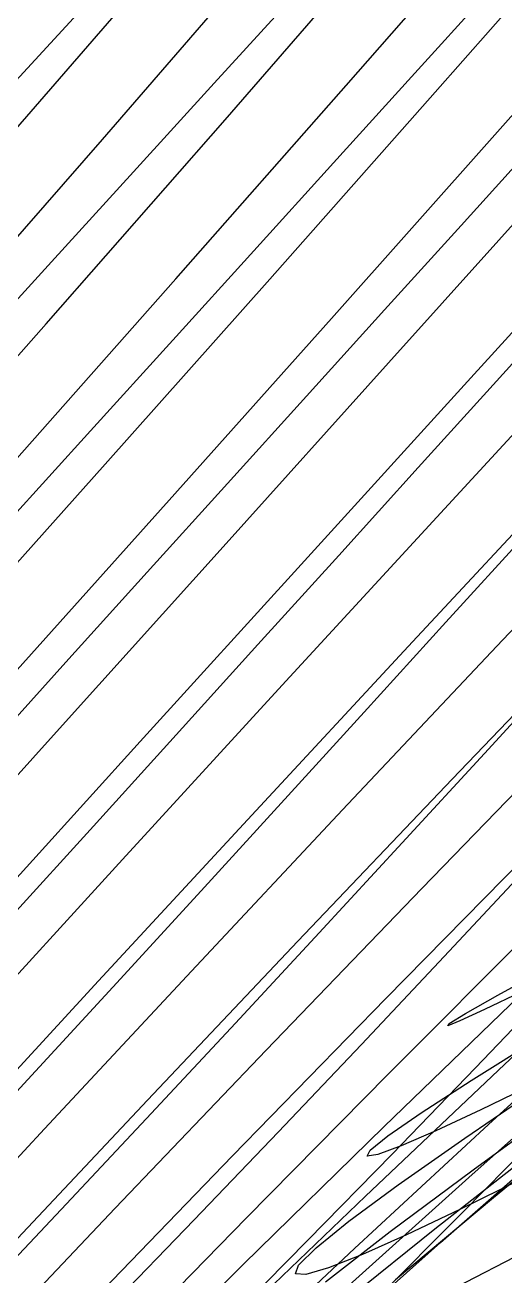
# Model space of a CAD drawing. Extents: x -607 to 1285, y -867 to 355.
# Drawn here: x 324.2 to 392, y -682.9 to -506.1 of the extents above; entities that cross this region are included whole.
import ezdxf

# ---------------------------------------------------------------- set-up
doc = ezdxf.new("R2010")
doc.units = 0
for name, color, linetype in [('0_5451', 7, 'CONTINUOUS'), ('0_5554', 7, 'CONTINUOUS'), ('0_5555', 7, 'CONTINUOUS'), ('0_5657', 7, 'CONTINUOUS'), ('0_5658', 7, 'CONTINUOUS'), ('0_5659', 7, 'CONTINUOUS'), ('0_5714', 7, 'CONTINUOUS'), ('0_5761', 7, 'CONTINUOUS'), ('0_5762', 7, 'CONTINUOUS'), ('0_5763', 7, 'CONTINUOUS'), ('0_5817', 7, 'CONTINUOUS'), ('0_5818', 7, 'CONTINUOUS'), ('0_5819', 7, 'CONTINUOUS'), ('0_5820', 7, 'CONTINUOUS'), ('0_5864', 7, 'CONTINUOUS'), ('0_5865', 7, 'CONTINUOUS'), ('0_5866', 7, 'CONTINUOUS'), ('0_5867', 7, 'CONTINUOUS'), ('0_5920', 7, 'CONTINUOUS'), ('0_5921', 7, 'CONTINUOUS'), ('0_5922', 7, 'CONTINUOUS'), ('0_5923', 7, 'CONTINUOUS'), ('0_5924', 7, 'CONTINUOUS'), ('0_5925', 7, 'CONTINUOUS'), ('0_5968', 7, 'CONTINUOUS'), ('0_5969', 7, 'CONTINUOUS'), ('0_5970', 7, 'CONTINUOUS'), ('0_5971', 7, 'CONTINUOUS'), ('0_6025', 7, 'CONTINUOUS'), ('0_6026', 7, 'CONTINUOUS'), ('0_6027', 7, 'CONTINUOUS'), ('0_6028', 7, 'CONTINUOUS'), ('0_6029', 7, 'CONTINUOUS'), ('0_6030', 7, 'CONTINUOUS'), ('0_6031', 7, 'CONTINUOUS'), ('0_6070', 7, 'CONTINUOUS'), ('0_6071', 7, 'CONTINUOUS'), ('0_6072', 7, 'CONTINUOUS'), ('0_6073', 7, 'CONTINUOUS'), ('0_6128', 7, 'CONTINUOUS'), ('0_6129', 7, 'CONTINUOUS'), ('0_6130', 7, 'CONTINUOUS'), ('0_6131', 7, 'CONTINUOUS'), ('0_6132', 7, 'CONTINUOUS'), ('0_6133', 7, 'CONTINUOUS'), ('0_6134', 7, 'CONTINUOUS'), ('0_6173', 7, 'CONTINUOUS'), ('0_6174', 7, 'CONTINUOUS'), ('0_6175', 7, 'CONTINUOUS'), ('0_6176', 7, 'CONTINUOUS'), ('0_6233', 7, 'CONTINUOUS'), ('0_6234', 7, 'CONTINUOUS'), ('0_6235', 7, 'CONTINUOUS'), ('0_6236', 7, 'CONTINUOUS'), ('0_6237', 7, 'CONTINUOUS'), ('0_6238', 7, 'CONTINUOUS'), ('0_6239', 7, 'CONTINUOUS'), ('0_6275', 7, 'CONTINUOUS'), ('0_6276', 7, 'CONTINUOUS'), ('0_6277', 7, 'CONTINUOUS'), ('0_6278', 7, 'CONTINUOUS'), ('0_6338', 7, 'CONTINUOUS'), ('0_6339', 7, 'CONTINUOUS'), ('0_6340', 7, 'CONTINUOUS'), ('0_6341', 7, 'CONTINUOUS'), ('0_6342', 7, 'CONTINUOUS'), ('0_6343', 7, 'CONTINUOUS'), ('0_6344', 7, 'CONTINUOUS'), ('0_6378', 7, 'CONTINUOUS'), ('0_6379', 7, 'CONTINUOUS'), ('0_6380', 7, 'CONTINUOUS'), ('0_6381', 7, 'CONTINUOUS'), ('0_6444', 7, 'CONTINUOUS'), ('0_6445', 7, 'CONTINUOUS'), ('0_6446', 7, 'CONTINUOUS'), ('0_6447', 7, 'CONTINUOUS'), ('0_6448', 7, 'CONTINUOUS'), ('0_6481', 7, 'CONTINUOUS'), ('0_6482', 7, 'CONTINUOUS'), ('0_6483', 7, 'CONTINUOUS'), ('0_6484', 7, 'CONTINUOUS'), ('0_6485', 7, 'CONTINUOUS'), ('0_6549', 7, 'CONTINUOUS'), ('0_6550', 7, 'CONTINUOUS'), ('0_6551', 7, 'CONTINUOUS'), ('0_6552', 7, 'CONTINUOUS'), ('0_6585', 7, 'CONTINUOUS'), ('0_6586', 7, 'CONTINUOUS'), ('0_6587', 7, 'CONTINUOUS'), ('0_6588', 7, 'CONTINUOUS'), ('0_6653', 7, 'CONTINUOUS'), ('0_6654', 7, 'CONTINUOUS'), ('0_6686', 7, 'CONTINUOUS'), ('0_6687', 7, 'CONTINUOUS'), ('0_6688', 7, 'CONTINUOUS'), ('0_6689', 7, 'CONTINUOUS'), ('0_6790', 7, 'CONTINUOUS'), ('0_6791', 7, 'CONTINUOUS'), ('0_6792', 7, 'CONTINUOUS'), ('0_6892', 7, 'CONTINUOUS'), ('0_6893', 7, 'CONTINUOUS'), ('0_6894', 7, 'CONTINUOUS'), ('0_6996', 7, 'CONTINUOUS'), ('0_6997', 7, 'CONTINUOUS'), ('0_6998', 7, 'CONTINUOUS'), ('0_7099', 7, 'CONTINUOUS'), ('0_7100', 7, 'CONTINUOUS'), ('0_7101', 7, 'CONTINUOUS'), ('0_7201', 7, 'CONTINUOUS'), ('0_7202', 7, 'CONTINUOUS'), ('0_7203', 7, 'CONTINUOUS'), ('0_7303', 7, 'CONTINUOUS'), ('0_7304', 7, 'CONTINUOUS'), ('0_7405', 7, 'CONTINUOUS'), ('0_7406', 7, 'CONTINUOUS'), ('0_7509', 7, 'CONTINUOUS'), ('0_7510', 7, 'CONTINUOUS'), ('0_7611', 7, 'CONTINUOUS'), ('0_7612', 7, 'CONTINUOUS'), ('0_7613', 7, 'CONTINUOUS'), ('0_7703', 7, 'CONTINUOUS'), ('0_7714', 7, 'CONTINUOUS'), ('0_7715', 7, 'CONTINUOUS'), ('0_7716', 7, 'CONTINUOUS'), ('0_7717', 7, 'CONTINUOUS'), ('0_7808', 7, 'CONTINUOUS'), ('0_7809', 7, 'CONTINUOUS'), ('0_7810', 7, 'CONTINUOUS'), ('0_7811', 7, 'CONTINUOUS'), ('0_7812', 7, 'CONTINUOUS'), ('0_7813', 7, 'CONTINUOUS'), ('0_7814', 7, 'CONTINUOUS'), ('0_7815', 7, 'CONTINUOUS'), ('0_7816', 7, 'CONTINUOUS'), ('0_7817', 7, 'CONTINUOUS'), ('0_7818', 7, 'CONTINUOUS'), ('0_7819', 7, 'CONTINUOUS'), ('0_7913', 7, 'CONTINUOUS'), ('0_7914', 7, 'CONTINUOUS'), ('0_7915', 7, 'CONTINUOUS'), ('0_7916', 7, 'CONTINUOUS'), ('0_7917', 7, 'CONTINUOUS'), ('0_7918', 7, 'CONTINUOUS'), ('0_7919', 7, 'CONTINUOUS'), ('0_7920', 7, 'CONTINUOUS'), ('0_7921', 7, 'CONTINUOUS'), ('0_7922', 7, 'CONTINUOUS'), ('0_8019', 7, 'CONTINUOUS'), ('0_8020', 7, 'CONTINUOUS'), ('0_8021', 7, 'CONTINUOUS'), ('0_8022', 7, 'CONTINUOUS'), ('0_8023', 7, 'CONTINUOUS'), ('0_8024', 7, 'CONTINUOUS'), ('0_8025', 7, 'CONTINUOUS')]:
    doc.layers.add(name, color=color, linetype=linetype)

msp = doc.modelspace()

# ---------------------------------------------------------------- linework, layer by layer
at = {"layer": '0_5451'}
msp.add_polyline3d([(322.3257, -521.5381, -2968.8132), (347.2348, -492.6937, -2956.61)], dxfattribs=at)
at = {"layer": '0_5554'}
msp.add_polyline3d([(310.4887, -550.5117, -2972.5479), (335.1368, -522.28, -2960.9443)], dxfattribs=at)
at = {"layer": '0_5555'}
msp.add_polyline3d([(335.1368, -522.28, -2960.9443), (359.7954, -493.7446, -2947.6453)], dxfattribs=at)
at = {"layer": '0_5657'}
msp.add_polyline3d([(302.0415, -576.8489, -2985.517), (327.1929, -548.3441, -2974.3638)], dxfattribs=at)
at = {"layer": '0_5658'}
msp.add_polyline3d([(327.1929, -548.3441, -2974.3638), (352.4393, -519.4934, -2961.4905)], dxfattribs=at)
at = {"layer": '0_5659'}
msp.add_polyline3d([(352.4393, -519.4934, -2961.4905), (377.6762, -490.4153, -2946.9421)], dxfattribs=at)
at = {"layer": '0_5714'}
msp.add_polyline3d([(332.1268, -503.9498, -2488.4543), (320.1804, -516.9251, -2489.4268)], dxfattribs=at)
at = {"layer": '0_5761'}
msp.add_polyline3d([(321.5837, -569.0107, -2970.2498), (345.5057, -541.9962, -2959.0417)], dxfattribs=at)
at = {"layer": '0_5762'}
msp.add_polyline3d([(345.5057, -541.9962, -2959.0417), (369.543, -514.6733, -2946.1821)], dxfattribs=at)
at = {"layer": '0_5763'}
msp.add_polyline3d([(369.543, -514.6733, -2946.1821), (393.6042, -487.1442, -2931.7026)], dxfattribs=at)
at = {"layer": '0_5817'}
msp.add_polyline3d([(362.0665, -502.0796, -2499.722), (350.9226, -514.3418, -2501.9412)], dxfattribs=at)
at = {"layer": '0_5818'}
msp.add_polyline3d([(350.9226, -514.3418, -2501.9412), (339.5461, -526.8382, -2503.9365)], dxfattribs=at)
at = {"layer": '0_5819'}
msp.add_polyline3d([(339.5461, -526.8382, -2503.9365), (327.9659, -539.5534, -2505.9067)], dxfattribs=at)
at = {"layer": '0_5820'}
msp.add_polyline3d([(327.9659, -539.5534, -2505.9067), (316.211, -552.472, -2508.0508)], dxfattribs=at)
at = {"layer": '0_5864'}
msp.add_polyline3d([(312.5336, -593.9401, -2970.9204), (335.5266, -568.174, -2960.594)], dxfattribs=at)
at = {"layer": '0_5865'}
msp.add_polyline3d([(335.5266, -568.174, -2960.594), (358.7488, -542.0291, -2948.6558)], dxfattribs=at)
at = {"layer": '0_5866'}
msp.add_polyline3d([(358.7488, -542.0291, -2948.6558), (382.1125, -515.6026, -2935.1357)], dxfattribs=at)
at = {"layer": '0_5867'}
msp.add_polyline3d([(382.1125, -515.6026, -2935.1357), (405.5304, -488.9916, -2920.0632)], dxfattribs=at)
at = {"layer": '0_5920'}
msp.add_polyline3d([(389.5335, -501.5156, -2508.6543), (378.7729, -513.4282, -2511.88)], dxfattribs=at)
at = {"layer": '0_5921'}
msp.add_polyline3d([(378.7729, -513.4282, -2511.88), (367.7606, -525.5956, -2514.7104)], dxfattribs=at)
at = {"layer": '0_5922'}
msp.add_polyline3d([(367.7606, -525.5956, -2514.7104), (356.5224, -537.9996, -2517.3372)], dxfattribs=at)
at = {"layer": '0_5923'}
msp.add_polyline3d([(356.5224, -537.9996, -2517.3372), (345.0838, -550.6217, -2519.952)], dxfattribs=at)
at = {"layer": '0_5924'}
msp.add_polyline3d([(345.0838, -550.6217, -2519.952), (333.4706, -563.4436, -2522.7463)], dxfattribs=at)
at = {"layer": '0_5925'}
msp.add_polyline3d([(333.4706, -563.4436, -2522.7463), (321.7084, -576.4469, -2525.9116)], dxfattribs=at)
at = {"layer": '0_5968'}
msp.add_polyline3d([(321.9006, -598.6005, -2969.6443), (344.5549, -573.2693, -2957.859)], dxfattribs=at)
at = {"layer": '0_5969'}
msp.add_polyline3d([(344.5549, -573.2693, -2957.859), (367.4633, -547.5814, -2944.5051)], dxfattribs=at)
at = {"layer": '0_5970'}
msp.add_polyline3d([(367.4633, -547.5814, -2944.5051), (390.5413, -521.6312, -2929.622)], dxfattribs=at)
at = {"layer": '0_5971'}
msp.add_polyline3d([(390.5413, -521.6312, -2929.622), (413.7047, -495.5128, -2913.2483)], dxfattribs=at)
at = {"layer": '0_6025'}
msp.add_polyline3d([(396.3705, -522.6932, -2524.832), (385.7693, -534.4249, -2528.285)], dxfattribs=at)
at = {"layer": '0_6026'}
msp.add_polyline3d([(385.7693, -534.4249, -2528.285), (374.9604, -546.3814, -2531.5532)], dxfattribs=at)
at = {"layer": '0_6027'}
msp.add_polyline3d([(374.9604, -546.3814, -2531.5532), (363.9611, -558.5474, -2534.8223)], dxfattribs=at)
at = {"layer": '0_6028'}
msp.add_polyline3d([(363.9611, -558.5474, -2534.8223), (352.7885, -570.9078, -2538.2773)], dxfattribs=at)
at = {"layer": '0_6029'}
msp.add_polyline3d([(352.7885, -570.9078, -2538.2773), (341.4599, -583.4471, -2542.1042)], dxfattribs=at)
at = {"layer": '0_6030'}
msp.add_polyline3d([(341.4599, -583.4471, -2542.1042), (329.9924, -596.1502, -2546.4878)], dxfattribs=at)
at = {"layer": '0_6031'}
msp.add_polyline3d([(329.9924, -596.1502, -2546.4878), (318.4033, -609.0017, -2551.6135)], dxfattribs=at)
at = {"layer": '0_6070'}
msp.add_polyline3d([(307.6558, -629.3242, -2983.1191), (329.9357, -604.5785, -2971.296)], dxfattribs=at)
at = {"layer": '0_6071'}
msp.add_polyline3d([(329.9357, -604.5785, -2971.296), (352.5911, -579.3887, -2957.8953)], dxfattribs=at)
at = {"layer": '0_6072'}
msp.add_polyline3d([(352.5911, -579.3887, -2957.8953), (375.533, -553.8536, -2942.968)], dxfattribs=at)
at = {"layer": '0_6073'}
msp.add_polyline3d([(375.533, -553.8536, -2942.968), (398.6726, -528.072, -2926.565)], dxfattribs=at)
at = {"layer": '0_6128'}
msp.add_polyline3d([(401.6458, -544.408, -2541.829), (390.7778, -556.4194, -2545.5627)], dxfattribs=at)
at = {"layer": '0_6129'}
msp.add_polyline3d([(390.7778, -556.4194, -2545.5627), (379.7194, -568.6421, -2549.306)], dxfattribs=at)
at = {"layer": '0_6130'}
msp.add_polyline3d([(379.7194, -568.6421, -2549.306), (368.4844, -581.0583, -2553.2415)], dxfattribs=at)
at = {"layer": '0_6131'}
msp.add_polyline3d([(368.4844, -581.0583, -2553.2415), (357.0868, -593.6506, -2557.5522)], dxfattribs=at)
at = {"layer": '0_6132'}
msp.add_polyline3d([(357.0868, -593.6506, -2557.5522), (345.5407, -606.4014, -2562.4216)], dxfattribs=at)
at = {"layer": '0_6133'}
msp.add_polyline3d([(345.5407, -606.4014, -2562.4216), (333.86, -619.2932, -2568.0322)], dxfattribs=at)
at = {"layer": '0_6134'}
msp.add_polyline3d([(333.86, -619.2932, -2568.0322), (322.0587, -632.3084, -2574.5671)], dxfattribs=at)
at = {"layer": '0_6173'}
msp.add_polyline3d([(317.6945, -632.4947, -2990.4927), (340.4852, -607.3702, -2976.938)], dxfattribs=at)
at = {"layer": '0_6174'}
msp.add_polyline3d([(340.4852, -607.3702, -2976.938), (363.6688, -581.8274, -2961.8154)], dxfattribs=at)
at = {"layer": '0_6175'}
msp.add_polyline3d([(363.6688, -581.8274, -2961.8154), (387.15, -555.9714, -2945.1895)], dxfattribs=at)
at = {"layer": '0_6176'}
msp.add_polyline3d([(387.15, -555.9714, -2945.1895), (410.8333, -529.9075, -2927.125)], dxfattribs=at)
at = {"layer": '0_6233'}
msp.add_polyline3d([(395.0294, -577.9416, -2565.853), (383.627, -590.4961, -2570.56)], dxfattribs=at)
at = {"layer": '0_6234'}
msp.add_polyline3d([(383.627, -590.4961, -2570.56), (372.0667, -603.2117, -2575.6309)], dxfattribs=at)
at = {"layer": '0_6235'}
msp.add_polyline3d([(372.0667, -603.2117, -2575.6309), (360.3669, -616.0607, -2581.2336)], dxfattribs=at)
at = {"layer": '0_6236'}
msp.add_polyline3d([(360.3669, -616.0607, -2581.2336), (348.5459, -629.0157, -2587.5374)], dxfattribs=at)
at = {"layer": '0_6237'}
msp.add_polyline3d([(348.5459, -629.0157, -2587.5374), (336.6222, -642.0488, -2594.7104)], dxfattribs=at)
at = {"layer": '0_6238'}
msp.add_polyline3d([(336.6222, -642.0488, -2594.7104), (324.6141, -655.1324, -2602.921)], dxfattribs=at)
at = {"layer": '0_6239'}
msp.add_polyline3d([(324.6141, -655.1324, -2602.921), (312.5401, -668.2388, -2612.338)], dxfattribs=at)
at = {"layer": '0_6275'}
msp.add_polyline3d([(315.9324, -648.1434, -2997.7168), (337.988, -624.007, -2985.1262)], dxfattribs=at)
at = {"layer": '0_6276'}
msp.add_polyline3d([(337.988, -624.007, -2985.1262), (360.5097, -599.4157, -2970.9685)], dxfattribs=at)
at = {"layer": '0_6277'}
msp.add_polyline3d([(360.5097, -599.4157, -2970.9685), (383.4078, -574.467, -2955.3027)], dxfattribs=at)
at = {"layer": '0_6278'}
msp.add_polyline3d([(383.4078, -574.467, -2955.3027), (406.5928, -549.2589, -2938.189)], dxfattribs=at)
at = {"layer": '0_6338'}
msp.add_polyline3d([(400.5167, -596.5483, -2588.5615), (389.0476, -609.0604, -2594.4124)], dxfattribs=at)
at = {"layer": '0_6339'}
msp.add_polyline3d([(389.0476, -609.0604, -2594.4124), (377.4433, -621.6879, -2600.7683)], dxfattribs=at)
at = {"layer": '0_6340'}
msp.add_polyline3d([(377.4433, -621.6879, -2600.7683), (365.7233, -634.3975, -2607.7825)], dxfattribs=at)
at = {"layer": '0_6341'}
msp.add_polyline3d([(365.7233, -634.3975, -2607.7825), (353.9068, -647.1559, -2615.6084)], dxfattribs=at)
at = {"layer": '0_6342'}
msp.add_polyline3d([(353.9068, -647.1559, -2615.6084), (342.0135, -659.9302, -2624.4)], dxfattribs=at)
at = {"layer": '0_6343'}
msp.add_polyline3d([(342.0135, -659.9302, -2624.4), (330.0625, -672.687, -2634.31)], dxfattribs=at)
at = {"layer": '0_6344'}
msp.add_polyline3d([(330.0625, -672.687, -2634.31), (318.0735, -685.3929, -2645.4924)], dxfattribs=at)
at = {"layer": '0_6378'}
msp.add_polyline3d([(313.5166, -664.106, -3004.1653), (334.5956, -641.186, -2992.3818)], dxfattribs=at)
at = {"layer": '0_6379'}
msp.add_polyline3d([(334.5956, -641.186, -2992.3818), (356.215, -617.7705, -2979.0461)], dxfattribs=at)
at = {"layer": '0_6380'}
msp.add_polyline3d([(356.215, -617.7705, -2979.0461), (378.2896, -593.9514, -2964.2153)], dxfattribs=at)
at = {"layer": '0_6381'}
msp.add_polyline3d([(378.2896, -593.9514, -2964.2153), (400.7344, -569.8206, -2947.9473)], dxfattribs=at)
at = {"layer": '0_6444'}
msp.add_polyline3d([(394.951, -625.3403, -2619.8154), (383.3752, -637.7229, -2627.4495)], dxfattribs=at)
at = {"layer": '0_6445'}
msp.add_polyline3d([(383.3752, -637.7229, -2627.4495), (371.6946, -650.1433, -2635.8574)], dxfattribs=at)
at = {"layer": '0_6446'}
msp.add_polyline3d([(371.6946, -650.1433, -2635.8574), (359.9263, -662.5671, -2645.1826)], dxfattribs=at)
at = {"layer": '0_6447'}
msp.add_polyline3d([(359.9263, -662.5671, -2645.1826), (348.0873, -674.9596, -2655.5684)], dxfattribs=at)
at = {"layer": '0_6448'}
msp.add_polyline3d([(348.0873, -674.9596, -2655.5684), (336.1947, -687.2863, -2667.1572)], dxfattribs=at)
at = {"layer": '0_6481'}
msp.add_polyline3d([(306.8364, -683.821, -3017.3306), (326.9679, -662.082, -3005.992)], dxfattribs=at)
at = {"layer": '0_6482'}
msp.add_polyline3d([(326.9679, -662.082, -3005.992), (347.7316, -639.7885, -2993.0818)], dxfattribs=at)
at = {"layer": '0_6483'}
msp.add_polyline3d([(347.7316, -639.7885, -2993.0818), (369.0453, -617.0277, -2978.66)], dxfattribs=at)
at = {"layer": '0_6484'}
msp.add_polyline3d([(369.0453, -617.0277, -2978.66), (390.8271, -593.8868, -2962.7864)], dxfattribs=at)
at = {"layer": '0_6485'}
msp.add_polyline3d([(390.8271, -593.8868, -2962.7864), (412.9945, -570.4533, -2945.521)], dxfattribs=at)
at = {"layer": '0_6549'}
msp.add_polyline3d([(399.4805, -641.2545, -2647.1987), (387.7935, -653.4675, -2656.1697)], dxfattribs=at)
at = {"layer": '0_6550'}
msp.add_polyline3d([(387.7935, -653.4675, -2656.1697), (376.0088, -665.672, -2666.0203)], dxfattribs=at)
at = {"layer": '0_6551'}
msp.add_polyline3d([(376.0088, -665.672, -2666.0203), (364.1416, -677.832, -2676.8855)], dxfattribs=at)
at = {"layer": '0_6552'}
msp.add_polyline3d([(364.1416, -677.832, -2676.8855), (352.2073, -689.9111, -2688.9)], dxfattribs=at)
at = {"layer": '0_6585'}
msp.add_polyline3d([(320.925, -679.9412, -3023.1367), (341.4921, -658.0341, -3010.3616)], dxfattribs=at)
at = {"layer": '0_6586'}
msp.add_polyline3d([(341.4921, -658.0341, -3010.3616), (362.7146, -635.5865, -2996.0322)], dxfattribs=at)
at = {"layer": '0_6587'}
msp.add_polyline3d([(362.7146, -635.5865, -2996.0322), (384.5037, -612.6916, -2980.2163)], dxfattribs=at)
at = {"layer": '0_6588'}
msp.add_polyline3d([(384.5037, -612.6916, -2980.2163), (406.7704, -589.442, -2962.9824)], dxfattribs=at)
at = {"layer": '0_6653'}
msp.add_polyline3d([(398.2436, -661.4458, -2678.4407), (386.0124, -673.8809, -2688.9377)], dxfattribs=at)
at = {"layer": '0_6654'}
msp.add_polyline3d([(386.0124, -673.8809, -2688.9377), (373.7227, -686.2213, -2700.392)], dxfattribs=at)
at = {"layer": '0_6686'}
msp.add_polyline3d([(316.3474, -695.0386, -3040.7795), (336.9208, -673.2919, -3028.0046)], dxfattribs=at)
at = {"layer": '0_6687'}
msp.add_polyline3d([(336.9208, -673.2919, -3028.0046), (358.2392, -650.9524, -3013.6226)], dxfattribs=at)
at = {"layer": '0_6688'}
msp.add_polyline3d([(358.2392, -650.9524, -3013.6226), (380.2072, -628.1179, -2997.7114)], dxfattribs=at)
at = {"layer": '0_6689'}
msp.add_polyline3d([(380.2072, -628.1179, -2997.7114), (402.7296, -604.8854, -2980.3494)], dxfattribs=at)
at = {"layer": '0_6790'}
msp.add_polyline3d([(332.6128, -687.5606, -3043.8672), (353.4985, -665.8928, -3029.6802)], dxfattribs=at)
at = {"layer": '0_6791'}
msp.add_polyline3d([(353.4985, -665.8928, -3029.6802), (375.126, -643.6708, -3013.929)], dxfattribs=at)
at = {"layer": '0_6792'}
msp.add_polyline3d([(375.126, -643.6708, -3013.929), (397.3984, -620.9919, -2996.6958)], dxfattribs=at)
at = {"layer": '0_6892'}
msp.add_polyline3d([(336.3055, -694.3088, -3047.4114), (355.4665, -674.6417, -3034.2532)], dxfattribs=at)
at = {"layer": '0_6893'}
msp.add_polyline3d([(355.4665, -674.6417, -3034.2532), (375.4144, -654.3965, -3019.5854)], dxfattribs=at)
at = {"layer": '0_6894'}
msp.add_polyline3d([(375.4144, -654.3965, -3019.5854), (396.0629, -633.6586, -3003.4805)], dxfattribs=at)
at = {"layer": '0_6996'}
msp.add_polyline3d([(336.0909, -700.0263, -3070.9783), (355.0459, -681.2171, -3056.216)], dxfattribs=at)
at = {"layer": '0_6997'}
msp.add_polyline3d([(355.0459, -681.2171, -3056.216), (374.86, -661.8085, -3039.8506)], dxfattribs=at)
at = {"layer": '0_6998'}
msp.add_polyline3d([(374.86, -661.8085, -3039.8506), (395.4423, -641.8851, -3021.9746)], dxfattribs=at)
at = {"layer": '0_7099'}
msp.add_polyline3d([(353.4373, -689.701, -3071.87), (372.2561, -671.611, -3056.0422)], dxfattribs=at)
at = {"layer": '0_7100'}
msp.add_polyline3d([(372.2561, -671.611, -3056.0422), (391.8847, -652.9981, -3038.6985)], dxfattribs=at)
at = {"layer": '0_7101'}
msp.add_polyline3d([(391.8847, -652.9981, -3038.6985), (412.2388, -633.9374, -3019.9287)], dxfattribs=at)
at = {"layer": '0_7201'}
msp.add_polyline3d([(352.756, -695.9051, -3087.9006), (370.7303, -678.9871, -3072.4604)], dxfattribs=at)
at = {"layer": '0_7202'}
msp.add_polyline3d([(370.7303, -678.9871, -3072.4604), (389.6307, -661.4631, -3055.448)], dxfattribs=at)
at = {"layer": '0_7203'}
msp.add_polyline3d([(389.6307, -661.4631, -3055.448), (409.3679, -643.4106, -3036.958)], dxfattribs=at)
at = {"layer": '0_7303'}
msp.add_polyline3d([(369.5103, -684.5812, -3089.7168), (387.3038, -668.5309, -3073.2622)], dxfattribs=at)
at = {"layer": '0_7304'}
msp.add_polyline3d([(387.3038, -668.5309, -3073.2622), (406.0275, -651.8932, -3055.2832)], dxfattribs=at)
at = {"layer": '0_7405'}
msp.add_polyline3d([(368.0126, -691.3575, -3102.1558), (382.836, -678.1573, -3088.628)], dxfattribs=at)
at = {"layer": '0_7406'}
msp.add_polyline3d([(382.836, -678.1573, -3088.628), (398.6676, -664.3064, -3073.5864)], dxfattribs=at)
at = {"layer": '0_7509'}
msp.add_polyline3d([(376.5198, -683.3908, -3116.8428), (390.3384, -671.7887, -3103.1711)], dxfattribs=at)
at = {"layer": '0_7510'}
msp.add_polyline3d([(390.3384, -671.7887, -3103.1711), (405.2151, -659.5316, -3087.94)], dxfattribs=at)
at = {"layer": '0_7611'}
msp.add_polyline3d([(370.2592, -685.7297, -3146.9294), (382.0725, -676.2026, -3134.9028)], dxfattribs=at)
at = {"layer": '0_7612'}
msp.add_polyline3d([(382.0725, -676.2026, -3134.9028), (382.0725, -676.2027, -3134.9028)], dxfattribs=at)
at = {"layer": '0_7613'}
msp.add_polyline3d([(382.0725, -676.2027, -3134.9028), (395.7645, -665.4551, -3120.3684)], dxfattribs=at)
at = {"layer": '0_7703'}
msp.add_polyline3d([(394.6415, -679.5091, -3112.8887), (384.9952, -684.4874, -3127.5735)], dxfattribs=at)
at = {"layer": '0_7714'}
msp.add_polyline3d([(366.6229, -683.6918, -3174.717), (375.7564, -676.5985, -3165.253)], dxfattribs=at)
at = {"layer": '0_7715'}
msp.add_polyline3d([(375.7564, -676.5985, -3165.253), (387.4593, -667.8741, -3152.4463)], dxfattribs=at)
at = {"layer": '0_7716'}
msp.add_polyline3d([(387.4593, -667.8741, -3152.4463), (387.4592, -667.8743, -3152.446)], dxfattribs=at)
at = {"layer": '0_7717'}
msp.add_polyline3d([(387.4592, -667.8743, -3152.446), (401.1007, -657.9612, -3137.0396)], dxfattribs=at)
at = {"layer": '0_7808'}
msp.add_polyline3d([(394.2754, -669.1829, -3147.1099), (385.5921, -673.4665, -3160.045)], dxfattribs=at)
at = {"layer": '0_7809'}
msp.add_polyline3d([(385.5921, -673.4665, -3160.045), (378.0634, -677.043, -3171.4978)], dxfattribs=at)
at = {"layer": '0_7810'}
msp.add_polyline3d([(378.0634, -677.043, -3171.4978), (371.8347, -679.8272, -3181.2744)], dxfattribs=at)
at = {"layer": '0_7811'}
msp.add_polyline3d([(371.8347, -679.8272, -3181.2744), (367.0517, -681.7344, -3189.1812)], dxfattribs=at)
at = {"layer": '0_7812'}
msp.add_polyline3d([(367.0517, -681.7344, -3189.1812), (363.8599, -682.6794, -3195.0234)], dxfattribs=at)
at = {"layer": '0_7813'}
msp.add_polyline3d([(363.8599, -682.6794, -3195.0234), (362.4049, -682.5774, -3198.6077)], dxfattribs=at)
at = {"layer": '0_7814'}
msp.add_polyline3d([(362.4049, -682.5774, -3198.6077), (362.8322, -681.3434, -3199.7395)], dxfattribs=at)
at = {"layer": '0_7815'}
msp.add_polyline3d([(362.8322, -681.3434, -3199.7395), (365.2874, -678.8925, -3198.2249)], dxfattribs=at)
at = {"layer": '0_7816'}
msp.add_polyline3d([(365.2874, -678.8925, -3198.2249), (369.9161, -675.1394, -3193.8696)], dxfattribs=at)
at = {"layer": '0_7817'}
msp.add_polyline3d([(369.9161, -675.1394, -3193.8696), (376.8637, -669.9995, -3186.48)], dxfattribs=at)
at = {"layer": '0_7818'}
msp.add_polyline3d([(376.8637, -669.9995, -3186.48), (386.2759, -663.3875, -3175.8618)], dxfattribs=at)
at = {"layer": '0_7819'}
msp.add_polyline3d([(386.2759, -663.3875, -3175.8618), (398.2983, -655.2187, -3161.8208)], dxfattribs=at)
at = {"layer": '0_7913'}
msp.add_polyline3d([(396.2325, -655.6936, -3176.6243), (388.5516, -659.4034, -3187.6855)], dxfattribs=at)
at = {"layer": '0_7914'}
msp.add_polyline3d([(388.5516, -659.4034, -3187.6855), (382.1903, -662.3661, -3197.0227)], dxfattribs=at)
at = {"layer": '0_7915'}
msp.add_polyline3d([(382.1903, -662.3661, -3197.0227), (377.2981, -664.4993, -3204.437)], dxfattribs=at)
at = {"layer": '0_7916'}
msp.add_polyline3d([(377.2981, -664.4993, -3204.437), (374.0245, -665.7207, -3209.7288)], dxfattribs=at)
at = {"layer": '0_7917'}
msp.add_polyline3d([(374.0245, -665.7207, -3209.7288), (372.5192, -665.948, -3212.6992)], dxfattribs=at)
at = {"layer": '0_7918'}
msp.add_polyline3d([(372.5192, -665.948, -3212.6992), (372.9316, -665.0987, -3213.1487)], dxfattribs=at)
at = {"layer": '0_7919'}
msp.add_polyline3d([(372.9316, -665.0987, -3213.1487), (375.4113, -663.0908, -3210.8784)], dxfattribs=at)
at = {"layer": '0_7920'}
msp.add_polyline3d([(375.4113, -663.0908, -3210.8784), (380.108, -659.8417, -3205.689)], dxfattribs=at)
at = {"layer": '0_7921'}
msp.add_polyline3d([(380.108, -659.8417, -3205.689), (387.171, -655.2692, -3197.3816)], dxfattribs=at)
at = {"layer": '0_7922'}
msp.add_polyline3d([(387.171, -655.2692, -3197.3816), (396.7501, -649.2908, -3185.7566)], dxfattribs=at)
at = {"layer": '0_8019'}
msp.add_polyline3d([(394.2085, -642.751, -3209.609), (389.0828, -645.2138, -3216.7046)], dxfattribs=at)
at = {"layer": '0_8020'}
msp.add_polyline3d([(389.0828, -645.2138, -3216.7046), (385.5863, -646.8275, -3221.6436)], dxfattribs=at)
at = {"layer": '0_8021'}
msp.add_polyline3d([(385.5863, -646.8275, -3221.6436), (383.8717, -647.5134, -3224.2234)], dxfattribs=at)
at = {"layer": '0_8022'}
msp.add_polyline3d([(383.8717, -647.5134, -3224.2234), (384.0917, -647.1924, -3224.2407)], dxfattribs=at)
at = {"layer": '0_8023'}
msp.add_polyline3d([(384.0917, -647.1924, -3224.2407), (386.3989, -645.7858, -3221.4927)], dxfattribs=at)
at = {"layer": '0_8024'}
msp.add_polyline3d([(386.3989, -645.7858, -3221.4927), (390.9459, -643.2145, -3215.7761)], dxfattribs=at)
at = {"layer": '0_8025'}
msp.add_polyline3d([(390.9459, -643.2145, -3215.7761), (397.8853, -639.3997, -3206.8882)], dxfattribs=at)

doc.saveas('drawing.dxf')
